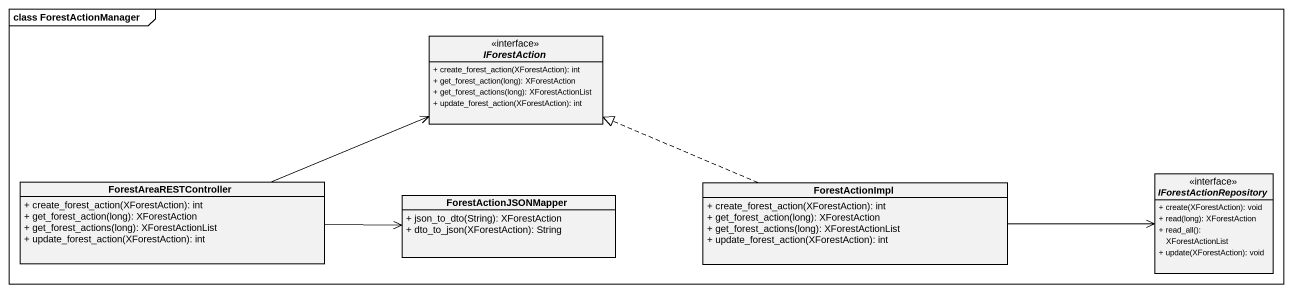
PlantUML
@startuml
mainframe class ForestActionManager
hide circle
hide empty members
skinparam classAttributeIconSize 0
interface IForestAction <<interface>> {
  + create_forest_action(XForestAction): int
  + get_forest_action(long): XForestAction
  + get_forest_actions(long): XForestActionList
  + update_forest_action(XForestAction): int
}
class ForestAreaRESTController {
  + create_forest_action(XForestAction): int
  + get_forest_action(long): XForestAction
  + get_forest_actions(long): XForestActionList
  + update_forest_action(XForestAction): int
}
class ForestActionJSONMapper {
  + json_to_dto(String): XForestAction
  + dto_to_json(XForestAction): String
}
class ForestActionImpl {
  + create_forest_action(XForestAction): int
  + get_forest_action(long): XForestAction
  + get_forest_actions(long): XForestActionList
  + update_forest_action(XForestAction): int
}
interface IForestActionRepository <<interface>> {
  + create(XForestAction): void
  + read(long): XForestAction
  + read_all(): XForestActionList
  + update(XForestAction): void
}
ForestAreaRESTController -right-> IForestAction
ForestAreaRESTController -right-> ForestActionJSONMapper
ForestActionImpl .left.|> IForestAction
ForestActionImpl -right-> IForestActionRepository
@enduml
